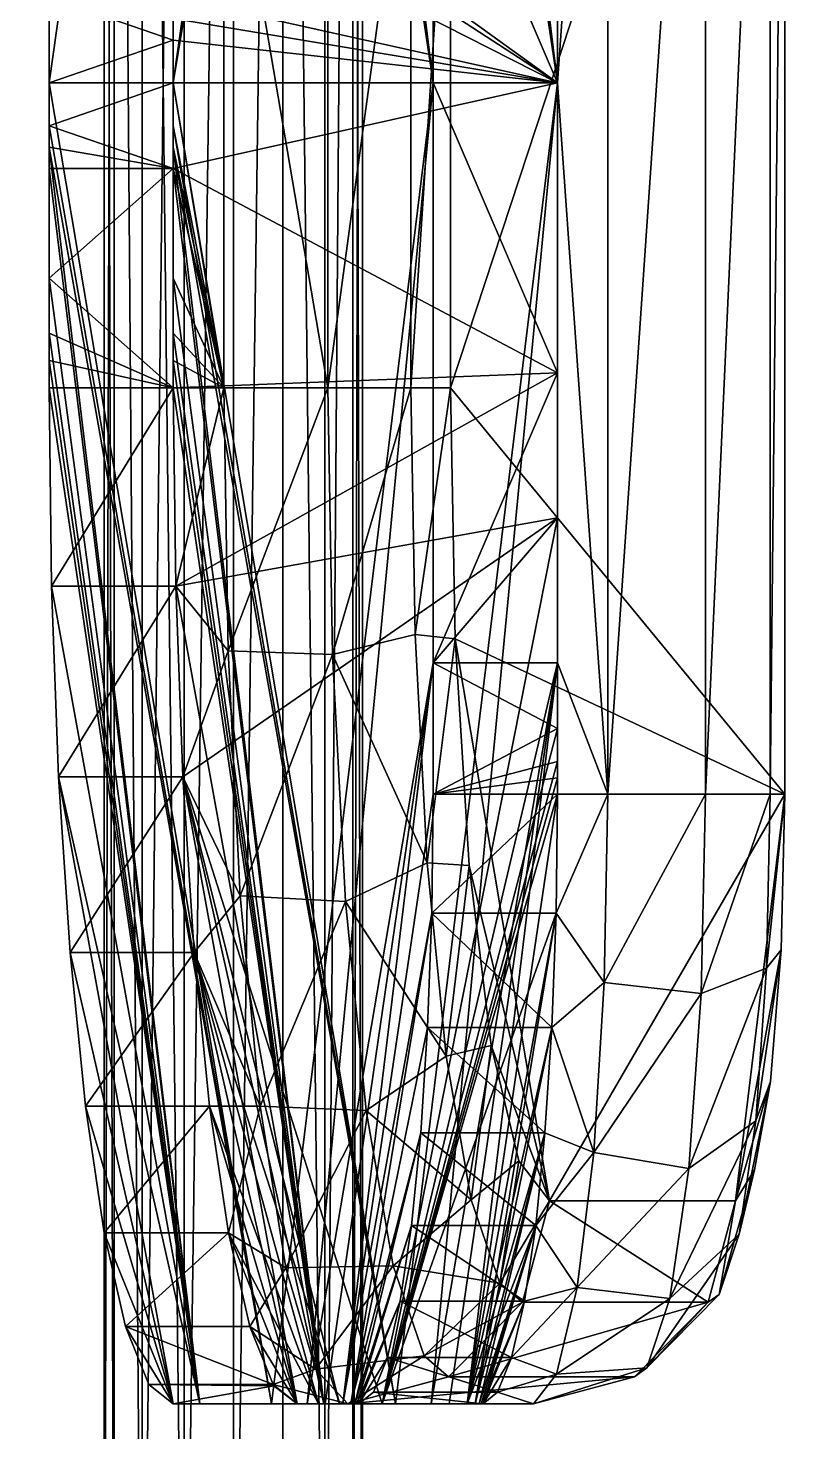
# Model space of a CAD drawing. Extents: x 0 to 221, y -270 to 270.
# Drawn here: x 146.1 to 220.5, y -132.8 to 5.4 of the extents above; entities that cross this region are included whole.
import ezdxf

# ---------------------------------------------------------------- set-up
doc = ezdxf.new("R2010")
doc.units = 0
doc.layers.get('0').update_dxf_attribs({"linetype": 'CONTINUOUS'})

msp = doc.modelspace()

# ---------------------------------------------------------------- meshes
at = {"color": 7}
mesh = msp.add_polyface(dxfattribs=at)
corners = [(153.6, 179.69, 725), (154.57, 179.69, 729.86), (150.78, 194.12, 725), (152.93, 193.14, 731.35), (146.1, 204.96, 731.35), (161.44, 179.69, 736.73), (157.3, 194.73, 736), (157.32, 179.69, 733.98), (163.27, 196.9, 737.7), (166.3, 179.69, 737.7), (175.28, 179.69, 733.98), (169.23, 199.07, 736), (171.16, 179.69, 736.73), (173.6, 200.66, 731.35), (179, 179.69, 725), (177.82, 191.99, 725), (178.03, 179.69, 729.86), (174.2, 203.8, 725), (178.03, 179.69, 720.14), (173.6, 200.66, 718.65), (171.16, 179.69, 713.27), (169.23, 199.07, 714), (175.28, 179.69, 716.02), (163.27, 196.9, 712.3), (166.3, 179.69, 712.3), (157.32, 179.69, 716.02), (157.3, 194.73, 714), (161.44, 179.69, 713.27), (152.93, 193.14, 718.65), (149.67, 207.95, 714), (154.57, 179.69, 720.14), (154.57, -179.7, 729.86), (161.44, -179.7, 736.73), (179, -179.7, 725), (175.28, -179.7, 733.98), (166.3, -179.7, 737.7), (157.32, -179.7, 733.98), (178.03, -179.7, 720.14), (166.3, -179.7, 712.3), (157.32, -179.7, 716.02), (153.6, -179.7, 725), (161.44, -179.7, 713.27), (175.28, -179.7, 716.02)]
mesh.append_faces([[corners[k] for k in face] for face in [(11, 8, 12, 11), (9, 12, 8, 9), (24, 27, 23, 24), (10, 12, 34, 10), (27, 24, 41, 27)]], dxfattribs={"vtx0": -1, "vtx1": -1, "vtx3": -1, "color": 7})
mesh.append_faces([[corners[k] for k in face] for face in [(5, 9, 8, 5), (20, 24, 23, 20), (12, 9, 35, 12), (20, 38, 24, 20), (20, 22, 42, 20)]], dxfattribs={"vtx0": -1, "vtx2": -1, "vtx3": -1, "color": 7})
mesh.append_faces([[corners[k] for k in face] for face in [(6, 4, 3, 6), (0, 31, 1, 0), (14, 37, 18, 14)]], dxfattribs={"vtx0": -1, "vtx3": -1, "color": 7})
mesh.append_faces([[corners[k] for k in face] for face in [(21, 20, 23, 21), (5, 32, 9, 5)]], dxfattribs={"vtx1": -1, "vtx2": -1, "vtx3": -1, "color": 7})
mesh.append_faces([[corners[k] for k in face] for face in [(6, 5, 8, 6), (26, 28, 29, 26), (26, 23, 27, 26), (7, 1, 36, 7), (25, 39, 30, 25), (0, 30, 40, 0), (22, 18, 42, 22)]], dxfattribs={"vtx1": -1, "vtx3": -1, "color": 7})
mesh.append_faces([[corners[k] for k in face] for face in [(10, 11, 12, 10), (20, 21, 22, 20), (33, 14, 16, 33), (16, 10, 34, 16), (5, 7, 36, 5), (25, 27, 41, 25)]], dxfattribs={"vtx2": -1, "vtx3": -1, "color": 7})
mesh.append_faces([[corners[k] for k in face] for face in [(0, 1, 2, 0), (2, 1, 3, 2), (2, 3, 4, 2), (5, 6, 7, 5), (6, 3, 7, 6), (11, 10, 13, 11), (14, 15, 16, 14), (16, 15, 13, 16), (16, 13, 10, 16), (15, 17, 13, 15), (1, 7, 3, 1), (14, 18, 15, 14), (15, 18, 19, 15), (21, 19, 22, 21), (25, 26, 27, 25), (26, 25, 28, 26), (0, 2, 30, 0), (25, 30, 28, 25), (18, 22, 19, 18), (30, 2, 28, 30)]], dxfattribs={"vtx3": -1, "color": 7})
mesh = msp.add_polyface(dxfattribs=at)
corners = [(153.6, -179.7, 725), (154.57, -179.7, 729.86), (153.6, 179.69, 725), (161.44, -179.7, 736.73), (161.44, 179.69, 736.73), (157.32, -179.7, 733.98), (171.16, -179.7, 736.73), (171.16, 179.69, 736.73), (166.3, -179.7, 737.7), (175.28, -179.7, 733.98), (178.03, -179.7, 729.86), (178.03, 179.69, 729.86), (179, -179.7, 725), (166.3, 179.69, 737.7), (154.57, 179.69, 729.86), (178.03, -179.7, 720.14), (179, 179.69, 725), (171.16, -179.7, 713.27), (171.16, 179.69, 713.27), (175.28, -179.7, 716.02), (166.3, -179.7, 712.3), (157.32, -179.7, 716.02), (157.32, 179.69, 716.02), (161.44, -179.7, 713.27), (154.57, -179.7, 720.14), (154.57, 179.69, 720.14), (166.3, 179.69, 712.3), (178.03, 179.69, 720.14), (150.78, -194.13, 725), (177.82, -192, 725), (176.37, -190.34, 731.35), (171.79, -189.54, 736), (165.54, -188.43, 737.7), (159.28, -187.33, 736), (154.7, -186.52, 731.35), (154.06, -201.68, 736), (159.56, -204.85, 737.7), (176.37, -190.34, 718.65), (154.7, -186.52, 718.65), (159.28, -187.33, 714), (165.54, -188.43, 712.3), (154.06, -201.68, 714), (150.04, -199.35, 718.65), (171.79, -189.54, 714), (159.56, -204.85, 712.3)]
mesh.append_faces([[corners[k] for k in face] for face in [(6, 9, 7, 6), (17, 20, 18, 17), (8, 3, 32, 8), (43, 40, 17, 43), (20, 17, 40, 20)]], dxfattribs={"vtx0": -1, "vtx1": -1, "vtx3": -1, "color": 7})
mesh.append_faces([[corners[k] for k in face] for face in [(23, 26, 20, 23), (19, 27, 15, 19), (6, 8, 32, 6), (23, 20, 40, 23), (43, 44, 40, 43)]], dxfattribs={"vtx0": -1, "vtx2": -1, "vtx3": -1, "color": 7})
mesh.append_faces([[corners[k] for k in face] for face in [(5, 14, 1, 5), (0, 25, 24, 0), (29, 10, 30, 29), (33, 36, 32, 33), (10, 9, 30, 10), (15, 29, 37, 15), (39, 42, 38, 39)]], dxfattribs={"vtx0": -1, "vtx3": -1, "color": 7})
mesh.append_faces([[corners[k] for k in face] for face in [(3, 4, 5, 3), (6, 7, 8, 6), (10, 11, 9, 10), (8, 13, 3, 8), (17, 18, 19, 17), (21, 22, 23, 21), (31, 6, 32, 31)]], dxfattribs={"vtx1": -1, "vtx2": -1, "vtx3": -1, "color": 7})
mesh.append_faces([[corners[k] for k in face] for face in [(0, 1, 2, 0), (10, 12, 11, 10), (12, 15, 16, 12), (12, 10, 29, 12), (33, 34, 35, 33), (33, 32, 3, 33), (12, 29, 15, 12), (39, 23, 40, 39), (39, 40, 41, 39)]], dxfattribs={"vtx1": -1, "vtx3": -1, "color": 7})
mesh.append_faces([[corners[k] for k in face] for face in [(21, 24, 25, 21), (6, 31, 9, 6), (5, 33, 3, 5), (15, 37, 19, 15), (23, 39, 21, 23), (19, 43, 17, 19)]], dxfattribs={"vtx2": -1, "vtx3": -1, "color": 7})
mesh.append_faces([[corners[k] for k in face] for face in [(0, 28, 1, 0), (31, 30, 9, 31), (33, 5, 34, 33), (5, 1, 34, 5), (1, 28, 34, 1), (0, 24, 28, 0), (28, 24, 38, 28), (39, 38, 21, 39), (43, 19, 37, 43), (24, 21, 38, 24)]], dxfattribs={"vtx3": -1, "color": 7})
mesh = msp.add_polyface(dxfattribs=at)
corners = [(160.39, 6.33, 977.5), (148.18, 8.43, 976), (160.39, 4.22, 977.5), (160.39, 8.43, 977.5), (160.39, 19.22, 977.5), (148.18, 30, 976), (160.39, 24.61, 977.5), (160.39, 30, 977.5), (160.39, 27.3, 977.5), (148.18, 0, 976), (160.39, 0, 977.5), (148.41, 49.51, 974.1), (160.62, 49.51, 975.6), (161.32, 68.27, 969.94), (198.17, 57.06, 669.81), (185.96, 63.53, 668.31), (198.17, 70, 669.81), (198.17, 0, 669.81), (185.96, 28.53, 668.31), (185.96, 0, 668.31), (185.96, 42.8, 668.31), (185.96, 57.06, 668.31), (166.51, 130, 826.68), (164.76, 130, 841.01), (170.03, 130, 798.02)]
mesh.append_faces([[corners[k] for k in face] for face in [(9, 22, 19, 9)]], dxfattribs={"vtx0": -1, "vtx1": -1, "vtx2": -1, "vtx3": -1, "color": 7})
mesh.append_faces([[corners[k] for k in face] for face in [(0, 1, 2, 0), (1, 4, 5, 1), (2, 9, 10, 2), (8, 5, 6, 8), (14, 15, 16, 14), (17, 18, 14, 17), (18, 17, 19, 18), (1, 22, 9, 1), (5, 23, 1, 5), (14, 8, 17, 14)]], dxfattribs={"vtx0": -1, "vtx1": -1, "vtx3": -1, "color": 7})
mesh.append_faces([[corners[k] for k in face] for face in [(14, 13, 12, 14), (14, 12, 7, 14), (14, 7, 8, 14)]], dxfattribs={"vtx0": -1, "vtx2": -1, "vtx3": -1, "color": 7})
mesh.append_faces([[corners[k] for k in face] for face in [(13, 11, 12, 13)]], dxfattribs={"vtx0": -1, "vtx3": -1, "color": 7})
mesh.append_faces([[corners[k] for k in face] for face in [(0, 3, 1, 0), (3, 4, 1, 3), (4, 6, 5, 4), (1, 9, 2, 1), (18, 20, 14, 18), (20, 21, 14, 20), (21, 15, 14, 21), (20, 18, 24, 20), (18, 19, 24, 18), (8, 6, 17, 8), (6, 4, 17, 6), (4, 3, 17, 4), (3, 0, 17, 3), (0, 2, 17, 0), (2, 10, 17, 2)]], dxfattribs={"vtx1": -1, "vtx2": -1, "vtx3": -1, "color": 7})
mesh.append_faces([[corners[k] for k in face] for face in [(7, 5, 8, 7), (5, 7, 11, 5)]], dxfattribs={"vtx1": -1, "vtx3": -1, "color": 7})
mesh.append_faces([[corners[k] for k in face] for face in [(7, 12, 11, 7)]], dxfattribs={"vtx2": -1, "vtx3": -1, "color": 7})
mesh = msp.add_polyface(dxfattribs=at)
corners = [(162.44, 85.56, 960.77), (149.11, 68.27, 968.44), (161.32, 68.27, 969.94), (150.23, 85.56, 959.27), (151.75, 100.71, 946.93), (163.96, 100.71, 948.43), (148.41, 49.51, 974.1), (184.73, 103.33, 678.35), (196.94, 103.33, 679.85), (185.4, 92.96, 672.85), (198.03, 81.71, 670.95), (185.82, 81.71, 669.45), (197.61, 92.96, 674.35), (198.17, 70, 669.81), (185.96, 70, 668.31), (185.96, 63.53, 668.31), (185.96, 66.77, 668.31), (185.96, 68.38, 668.31), (166.51, 130, 826.68), (148.18, 8.43, 976), (164.76, 130, 841.01), (163, 130, 855.34), (148.18, 30, 976), (161.68, 130, 866.04), (161.02, 130, 871.4), (177.07, 130, 740.71), (185.96, 57.06, 668.31), (185.96, 42.8, 668.31), (170.03, 130, 798.02), (185.96, 0, 668.31), (182.24, 130, 799.52), (198.17, 57.06, 669.81), (187.52, 130, 756.54), (185.76, 130, 770.86), (175.2, 130, 856.84)]
mesh.append_faces([[corners[k] for k in face] for face in [(31, 30, 2, 31)]], dxfattribs={"vtx0": -1, "vtx1": -1, "vtx2": -1, "vtx3": -1, "color": 7})
mesh.append_faces([[corners[k] for k in face] for face in [(18, 19, 20, 18), (6, 21, 22, 6), (4, 24, 3, 4), (28, 29, 18, 28), (13, 30, 31, 13), (12, 32, 10, 12), (10, 33, 13, 10)]], dxfattribs={"vtx0": -1, "vtx1": -1, "vtx3": -1, "color": 7})
mesh.append_faces([[corners[k] for k in face] for face in [(23, 1, 3, 23)]], dxfattribs={"vtx0": -1, "vtx2": -1, "vtx3": -1, "color": 7})
mesh.append_faces([[corners[k] for k in face] for face in [(0, 1, 2, 0), (1, 0, 3, 1), (5, 3, 0, 5)]], dxfattribs={"vtx0": -1, "vtx3": -1, "color": 7})
mesh.append_faces([[corners[k] for k in face] for face in [(15, 16, 13, 15), (16, 17, 13, 16), (6, 1, 23, 6), (9, 11, 25, 9), (11, 14, 25, 11), (14, 17, 25, 14), (17, 16, 25, 17), (16, 15, 25, 16), (15, 26, 25, 15), (26, 27, 25, 26), (12, 8, 32, 12), (5, 0, 34, 5), (0, 2, 34, 0)]], dxfattribs={"vtx1": -1, "vtx2": -1, "vtx3": -1, "color": 7})
mesh.append_faces([[corners[k] for k in face] for face in [(4, 3, 5, 4), (1, 6, 2, 1), (7, 8, 9, 7), (10, 11, 12, 10), (13, 14, 10, 13), (12, 9, 8, 12)]], dxfattribs={"vtx1": -1, "vtx3": -1, "color": 7})
mesh.append_faces([[corners[k] for k in face] for face in [(14, 11, 10, 14), (11, 9, 12, 11), (17, 14, 13, 17)]], dxfattribs={"vtx2": -1, "vtx3": -1, "color": 7})
at = {"color": 45}
mesh = msp.add_polyface(dxfattribs=at)
corners = [(175.6, 30, 976.67), (175.6, -30, 976.67), (183.76, 30, 970.29), (165.35, 30, 978.11), (203.13, 70, 670.42), (212.73, 70, 674.3), (203.13, -70, 670.42), (220.55, 70, 692.71), (219.1, -70, 682.46), (219.1, 70, 682.46), (212.73, -70, 674.3), (165.77, 55.88, 974.73), (176.04, 56.26, 973.09), (166.98, 80, 964.81), (187.64, 30, 960.7), (184.17, 54.28, 966.98), (188.12, 54.72, 956.81), (185.36, 76.76, 957.29), (177.33, 80.57, 962.61), (189.5, 77.02, 945.53), (198.17, 70, 669.81), (198.03, 81.71, 670.95), (198.17, 0, 669.81), (198.17, 28.53, 669.81), (198.17, 42.8, 669.81), (198.17, 57.06, 669.81), (198.17, 63.53, 669.81), (198.17, 66.77, 669.81), (198.17, 68.38, 669.81), (187.64, -30, 960.7), (220.55, -70, 692.71), (160.39, 0, 977.5), (165.35, -30, 978.11), (160.39, 30, 977.5), (160.39, 8.43, 977.5), (160.62, 49.51, 975.6), (161.32, 68.27, 969.94), (178.72, 130, 828.18), (175.2, 130, 856.84), (176.96, 130, 842.51), (189.28, 130, 742.21), (182.24, 130, 799.52)]
mesh.append_faces([[corners[k] for k in face] for face in [(31, 37, 22, 31)]], dxfattribs={"vtx0": -1, "vtx1": -1, "vtx2": -1, "vtx3": -1, "color": 45})
mesh.append_faces([[corners[k] for k in face] for face in [(15, 16, 17, 15), (19, 17, 16, 19), (7, 29, 30, 7), (29, 7, 14, 29), (3, 31, 32, 3), (34, 37, 31, 34), (35, 38, 33, 35), (33, 39, 34, 33)]], dxfattribs={"vtx0": -1, "vtx1": -1, "vtx3": -1, "color": 45})
mesh.append_faces([[corners[k] for k in face] for face in [(7, 8, 9, 7), (14, 15, 2, 14)]], dxfattribs={"vtx0": -1, "vtx2": -1, "vtx3": -1, "color": 45})
mesh.append_faces([[corners[k] for k in face] for face in [(9, 10, 5, 9), (11, 0, 12, 11), (15, 18, 12, 15)]], dxfattribs={"vtx0": -1, "vtx3": -1, "color": 45})
mesh.append_faces([[corners[k] for k in face] for face in [(11, 12, 13, 11), (14, 16, 15, 14), (22, 23, 4, 22), (23, 24, 4, 23), (24, 25, 4, 24), (25, 26, 4, 25), (26, 27, 4, 26), (27, 28, 4, 27), (16, 14, 7, 16), (34, 31, 3, 34), (25, 24, 40, 25), (24, 23, 41, 24), (23, 22, 41, 23)]], dxfattribs={"vtx1": -1, "vtx2": -1, "vtx3": -1, "color": 45})
mesh.append_faces([[corners[k] for k in face] for face in [(0, 1, 2, 0), (0, 3, 1, 0), (4, 5, 6, 4), (3, 0, 11, 3), (15, 12, 2, 15), (0, 2, 12, 0), (33, 34, 3, 33)]], dxfattribs={"vtx1": -1, "vtx3": -1, "color": 45})
mesh.append_faces([[corners[k] for k in face] for face in [(15, 17, 18, 15), (28, 20, 4, 28), (13, 36, 11, 13)]], dxfattribs={"vtx2": -1, "vtx3": -1, "color": 45})
mesh.append_faces([[corners[k] for k in face] for face in [(20, 21, 4, 20), (33, 3, 35, 33), (36, 35, 11, 36), (11, 35, 3, 11)]], dxfattribs={"vtx3": -1, "color": 45})
mesh = msp.add_polyface(dxfattribs=at)
corners = [(179.37, 101.13, 946), (168.92, 100.71, 949.04), (177.33, 80.57, 962.61), (185.36, 76.76, 957.29), (187.24, 95.78, 941.94), (191.66, 94.72, 927.96), (189.5, 77.02, 945.53), (189.68, 109.91, 922.06), (166.98, 80, 964.81), (176.04, 56.26, 973.09), (220.17, 85.31, 695.73), (217.68, 102.14, 694.07), (219.12, 98.28, 704.34), (218.74, 87.1, 685.45), (212.31, 89.6, 677.73), (211.1, 106.84, 687.61), (220.55, 70, 692.71), (212.73, 70, 674.3), (219.1, 70, 682.46), (203.13, 70, 670.42), (202.77, 88.54, 673.33), (201.74, 105.27, 681.79), (197.61, 92.96, 674.35), (198.03, 81.71, 670.95), (196.94, 103.33, 679.85), (215.67, 110, 732.41), (197.39, 110, 881.29), (188.12, 54.72, 956.81), (161.32, 68.27, 969.94), (162.44, 85.56, 960.77), (163.96, 100.71, 948.43), (178.72, 130, 828.18), (160.39, 8.43, 977.5), (176.96, 130, 842.51), (160.62, 49.51, 975.6), (173.89, 130, 867.54), (189.28, 130, 742.21), (198.17, 70, 669.81), (198.17, 68.38, 669.81), (198.17, 66.77, 669.81), (198.17, 63.53, 669.81), (198.17, 57.06, 669.81), (182.24, 130, 799.52), (198.17, 0, 669.81)]
mesh.append_faces([[corners[k] for k in face] for face in [(26, 27, 16, 26)]], dxfattribs={"vtx0": -1, "vtx1": -1, "vtx2": -1, "vtx3": -1, "color": 45})
mesh.append_faces([[corners[k] for k in face] for face in [(5, 4, 6, 5), (4, 5, 7, 4), (10, 11, 12, 10), (11, 10, 13, 11), (10, 25, 16, 10), (31, 32, 33, 31), (42, 43, 31, 42)]], dxfattribs={"vtx0": -1, "vtx1": -1, "vtx3": -1, "color": 45})
mesh.append_faces([[corners[k] for k in face] for face in [(6, 4, 3, 6)]], dxfattribs={"vtx0": -1, "vtx2": -1, "vtx3": -1, "color": 45})
mesh.append_faces([[corners[k] for k in face] for face in [(0, 3, 4, 0), (8, 9, 2, 8), (11, 14, 15, 11), (17, 20, 14, 17), (18, 14, 13, 18)]], dxfattribs={"vtx0": -1, "vtx3": -1, "color": 45})
mesh.append_faces([[corners[k] for k in face] for face in [(10, 16, 13, 10), (18, 13, 16, 18), (10, 12, 25, 10), (25, 26, 16, 25), (5, 6, 26, 5), (6, 27, 26, 6), (34, 28, 35, 34), (22, 23, 36, 22), (23, 37, 36, 23), (37, 38, 36, 37), (38, 39, 36, 38), (39, 40, 36, 39), (40, 41, 36, 40)]], dxfattribs={"vtx1": -1, "vtx2": -1, "vtx3": -1, "color": 45})
mesh.append_faces([[corners[k] for k in face] for face in [(0, 1, 2, 0), (8, 2, 1, 8), (17, 14, 18, 17), (19, 20, 17, 19), (20, 22, 21, 20)]], dxfattribs={"vtx1": -1, "vtx3": -1, "color": 45})
mesh.append_faces([[corners[k] for k in face] for face in [(0, 2, 3, 0), (11, 13, 14, 11), (22, 24, 21, 22)]], dxfattribs={"vtx2": -1, "vtx3": -1, "color": 45})
mesh.append_faces([[corners[k] for k in face] for face in [(21, 15, 14, 21), (21, 14, 20, 21), (22, 20, 23, 22), (19, 23, 20, 19), (28, 8, 29, 28), (30, 29, 1, 30), (1, 29, 8, 1)]], dxfattribs={"vtx3": -1, "color": 45})
mesh = msp.add_polyface(dxfattribs=at)
corners = [(188.12, -54.72, 956.81), (187.64, -30, 960.7), (184.17, -54.28, 966.98), (185.36, -76.76, 957.29), (189.5, -77.02, 945.53), (175.6, -30, 976.67), (176.04, -56.26, 973.09), (183.76, -30, 970.29), (165.35, -30, 978.11), (165.77, -55.88, 974.73), (166.98, -80, 964.81), (187.64, 30, 960.7), (165.35, 30, 978.11), (183.76, 30, 970.29), (203.13, -70, 670.42), (212.73, 70, 674.3), (212.73, -70, 674.3), (220.55, 70, 692.71), (220.55, -70, 692.71), (219.1, -70, 682.46), (219.1, 70, 682.46), (198.17, 0, 669.81), (203.13, 70, 670.42), (198.17, -70, 669.81), (198.17, -57.06, 669.81), (160.62, -49.51, 975.6), (160.39, -30, 977.5), (161.32, -68.27, 969.94), (160.39, 0, 977.5), (160.39, -4.22, 977.5), (160.39, -6.33, 977.5), (160.39, -8.43, 977.5), (160.39, -19.22, 977.5), (160.39, -24.61, 977.5), (160.39, -27.3, 977.5), (175.2, -130, 856.84), (182.24, -130, 799.52), (185.76, -130, 770.86)]
mesh.append_faces([[corners[k] for k in face] for face in [(28, 21, 36, 28)]], dxfattribs={"vtx0": -1, "vtx1": -1, "vtx2": -1, "vtx3": -1, "color": 45})
mesh.append_faces([[corners[k] for k in face] for face in [(0, 3, 4, 0), (7, 11, 13, 7), (14, 21, 22, 14), (29, 36, 30, 29), (24, 37, 21, 24)]], dxfattribs={"vtx0": -1, "vtx1": -1, "vtx3": -1, "color": 45})
mesh.append_faces([[corners[k] for k in face] for face in [(0, 2, 3, 0), (1, 7, 2, 1), (10, 6, 9, 10), (35, 31, 30, 35)]], dxfattribs={"vtx0": -1, "vtx2": -1, "vtx3": -1, "color": 45})
mesh.append_faces([[corners[k] for k in face] for face in [(5, 9, 6, 5), (7, 6, 2, 7), (14, 15, 16, 14)]], dxfattribs={"vtx0": -1, "vtx3": -1, "color": 45})
mesh.append_faces([[corners[k] for k in face] for face in [(0, 1, 2, 0), (1, 11, 7, 1), (17, 18, 19, 17), (24, 21, 14, 24), (1, 0, 18, 1), (28, 29, 8, 28), (29, 30, 8, 29), (30, 31, 8, 30), (31, 32, 8, 31), (32, 33, 8, 32), (33, 34, 8, 33), (25, 26, 35, 25), (26, 34, 35, 26), (34, 33, 35, 34), (33, 32, 35, 33), (32, 31, 35, 32), (29, 28, 36, 29)]], dxfattribs={"vtx1": -1, "vtx2": -1, "vtx3": -1, "color": 45})
mesh.append_faces([[corners[k] for k in face] for face in [(5, 6, 7, 5), (8, 9, 5, 8), (19, 16, 20, 19), (23, 24, 14, 23)]], dxfattribs={"vtx1": -1, "vtx3": -1, "color": 45})
mesh.append_faces([[corners[k] for k in face] for face in [(3, 2, 6, 3), (12, 8, 5, 12), (5, 7, 13, 5), (9, 27, 10, 9), (34, 26, 8, 34)]], dxfattribs={"vtx2": -1, "vtx3": -1, "color": 45})
mesh.append_faces([[corners[k] for k in face] for face in [(8, 25, 9, 8), (8, 26, 25, 8), (25, 27, 9, 25)]], dxfattribs={"vtx3": -1, "color": 45})
at = {"color": 7}
mesh = msp.add_polyface(dxfattribs=at)
corners = [(160.62, -49.51, 975.6), (149.11, -68.27, 968.44), (161.32, -68.27, 969.94), (148.41, -49.51, 974.1), (148.18, -30, 976), (160.39, -30, 977.5), (160.39, -8.43, 977.5), (148.18, -19.22, 976), (160.39, 0, 977.5), (148.18, -4.22, 976), (148.18, 0, 976), (148.18, -6.33, 976), (148.18, -8.43, 976), (148.18, -24.61, 976), (148.18, -27.3, 976), (198.17, -42.8, 669.81), (185.96, -57.06, 668.31), (198.17, -28.53, 669.81), (198.17, -57.06, 669.81), (198.17, -63.53, 669.81), (185.96, -70, 668.31), (185.96, 0, 668.31), (198.17, 0, 669.81), (163, -130, 855.34), (170.03, -130, 798.02), (173.55, -130, 769.37)]
mesh.append_faces([[corners[k] for k in face] for face in [(10, 21, 24, 10)]], dxfattribs={"vtx0": -1, "vtx1": -1, "vtx2": -1, "vtx3": -1, "color": 7})
mesh.append_faces([[corners[k] for k in face] for face in [(6, 7, 5, 6), (8, 9, 6, 8), (9, 8, 10, 9), (15, 16, 17, 15), (16, 19, 20, 16), (17, 21, 22, 17), (9, 24, 11, 9), (16, 25, 21, 16), (17, 0, 15, 17), (22, 6, 17, 22)]], dxfattribs={"vtx0": -1, "vtx1": -1, "vtx3": -1, "color": 7})
mesh.append_faces([[corners[k] for k in face] for face in [(0, 1, 2, 0), (1, 0, 3, 1), (5, 3, 0, 5)]], dxfattribs={"vtx0": -1, "vtx3": -1, "color": 7})
mesh.append_faces([[corners[k] for k in face] for face in [(9, 11, 6, 9), (11, 12, 6, 11), (12, 7, 6, 12), (7, 13, 5, 7), (13, 14, 5, 13), (15, 18, 16, 15), (18, 19, 16, 18), (16, 21, 17, 16), (3, 4, 23, 3), (4, 14, 23, 4), (14, 13, 23, 14), (13, 7, 23, 13), (7, 12, 23, 7), (9, 10, 24, 9), (8, 6, 22, 8), (6, 5, 17, 6), (5, 0, 17, 5), (0, 2, 15, 0)]], dxfattribs={"vtx1": -1, "vtx2": -1, "vtx3": -1, "color": 7})
mesh.append_faces([[corners[k] for k in face] for face in [(4, 3, 5, 4)]], dxfattribs={"vtx1": -1, "vtx3": -1, "color": 7})
mesh.append_faces([[corners[k] for k in face] for face in [(14, 4, 5, 14)]], dxfattribs={"vtx2": -1, "vtx3": -1, "color": 7})
mesh = msp.add_polyface(dxfattribs=at)
corners = [(162.44, -85.56, 960.77), (151.75, -100.71, 946.93), (163.96, -100.71, 948.43), (150.23, -85.56, 959.27), (149.11, -68.27, 968.44), (161.32, -68.27, 969.94), (153.6, -113.15, 931.89), (198.17, -63.53, 669.81), (198.17, -66.77, 669.81), (185.96, -70, 668.31), (198.17, -70, 669.81), (198.17, -68.38, 669.81), (185.82, -81.71, 669.45), (198.03, -81.71, 670.95), (196.94, -103.33, 679.85), (185.4, -92.96, 672.85), (197.61, -92.96, 674.35), (184.73, -103.33, 678.35), (160.37, -130, 876.75), (148.41, -49.51, 974.1), (163, -130, 855.34), (170.03, -130, 798.02), (185.96, 0, 668.31), (173.55, -130, 769.37), (177.07, -130, 740.71), (185.96, -57.06, 668.31), (177.86, -130, 734.29), (148.18, -6.33, 976), (148.18, -8.43, 976), (176.75, -130, 844.24), (189.28, -130, 742.21), (180.93, -130, 810.23), (198.17, -57.06, 669.81), (198.17, -42.8, 669.81), (174.66, -130, 861.24)]
mesh.append_faces([[corners[k] for k in face] for face in [(5, 31, 33, 5)]], dxfattribs={"vtx0": -1, "vtx1": -1, "vtx2": -1, "vtx3": -1, "color": 7})
mesh.append_faces([[corners[k] for k in face] for face in [(11, 9, 8, 11), (21, 22, 23, 21), (9, 24, 25, 9), (0, 29, 5, 0)]], dxfattribs={"vtx0": -1, "vtx1": -1, "vtx3": -1, "color": 7})
mesh.append_faces([[corners[k] for k in face] for face in [(20, 28, 27, 20)]], dxfattribs={"vtx0": -1, "vtx2": -1, "vtx3": -1, "color": 7})
mesh.append_faces([[corners[k] for k in face] for face in [(0, 1, 2, 0), (1, 0, 3, 1), (5, 3, 0, 5), (14, 15, 16, 14), (15, 14, 17, 15), (16, 12, 13, 16)]], dxfattribs={"vtx0": -1, "vtx3": -1, "color": 7})
mesh.append_faces([[corners[k] for k in face] for face in [(7, 8, 9, 7), (1, 3, 18, 1), (3, 4, 18, 3), (4, 19, 20, 4), (9, 12, 24, 9), (12, 15, 26, 12), (21, 20, 27, 21), (16, 13, 30, 16), (13, 10, 31, 13), (10, 11, 31, 10), (11, 8, 31, 11), (8, 7, 31, 8), (7, 32, 31, 7), (32, 33, 31, 32), (0, 2, 34, 0)]], dxfattribs={"vtx1": -1, "vtx2": -1, "vtx3": -1, "color": 7})
mesh.append_faces([[corners[k] for k in face] for face in [(4, 3, 5, 4), (1, 6, 2, 1), (10, 9, 11, 10), (9, 10, 12, 9), (15, 12, 16, 15)]], dxfattribs={"vtx1": -1, "vtx3": -1, "color": 7})
mesh.append_faces([[corners[k] for k in face] for face in [(10, 13, 12, 10)]], dxfattribs={"vtx2": -1, "vtx3": -1, "color": 7})
at = {"color": 45}
mesh = msp.add_polyface(dxfattribs=at)
corners = [(168.92, -100.71, 949.04), (177.33, -80.57, 962.61), (166.98, -80, 964.81), (179.37, -101.13, 946), (187.24, -95.78, 941.94), (185.36, -76.76, 957.29), (176.04, -56.26, 973.09), (189.5, -77.02, 945.53), (191.66, -94.72, 927.96), (189.68, -109.91, 922.06), (203.13, -70, 670.42), (212.73, -70, 674.3), (202.77, -88.54, 673.33), (212.31, -89.6, 677.73), (201.74, -105.27, 681.79), (220.55, -70, 692.71), (218.74, -87.1, 685.45), (219.1, -70, 682.46), (220.17, -85.31, 695.73), (217.68, -102.14, 694.07), (211.1, -106.84, 687.61), (219.12, -98.28, 704.34), (198.17, -70, 669.81), (198.03, -81.71, 670.95), (197.61, -92.96, 674.35), (196.94, -103.33, 679.85), (215.67, -110, 732.41), (197.39, -110, 881.29), (188.12, -54.72, 956.81), (162.44, -85.56, 960.77), (161.32, -68.27, 969.94), (163.96, -100.71, 948.43), (172.58, -130, 878.25), (160.62, -49.51, 975.6), (175.2, -130, 856.84), (182.24, -130, 799.52), (198.17, 0, 669.81), (185.76, -130, 770.86), (189.28, -130, 742.21), (198.17, -57.06, 669.81), (190.07, -130, 735.78), (160.39, -6.33, 977.5)]
mesh.append_faces([[corners[k] for k in face] for face in [(15, 28, 27, 15)]], dxfattribs={"vtx0": -1, "vtx1": -1, "vtx2": -1, "vtx3": -1, "color": 45})
mesh.append_faces([[corners[k] for k in face] for face in [(7, 4, 8, 7), (4, 7, 5, 4), (16, 18, 19, 16), (21, 19, 18, 21), (26, 15, 27, 26), (35, 36, 37, 35), (22, 38, 39, 22)]], dxfattribs={"vtx0": -1, "vtx1": -1, "vtx3": -1, "color": 45})
mesh.append_faces([[corners[k] for k in face] for face in [(8, 4, 9, 8), (15, 16, 17, 15), (27, 7, 8, 27)]], dxfattribs={"vtx0": -1, "vtx2": -1, "vtx3": -1, "color": 45})
mesh.append_faces([[corners[k] for k in face] for face in [(0, 1, 2, 0), (1, 0, 3, 1), (1, 4, 5, 1), (12, 11, 13, 12), (16, 20, 13, 16), (14, 24, 12, 14)]], dxfattribs={"vtx0": -1, "vtx3": -1, "color": 45})
mesh.append_faces([[corners[k] for k in face] for face in [(15, 18, 16, 15), (21, 18, 26, 21), (18, 15, 26, 18), (28, 7, 27, 28), (29, 30, 32, 29), (30, 33, 34, 30), (22, 23, 38, 22), (23, 24, 40, 23), (35, 34, 41, 35)]], dxfattribs={"vtx1": -1, "vtx2": -1, "vtx3": -1, "color": 45})
mesh.append_faces([[corners[k] for k in face] for face in [(1, 5, 6, 1), (1, 6, 2, 1), (10, 11, 12, 10), (16, 13, 17, 16), (11, 17, 13, 11), (25, 24, 14, 25)]], dxfattribs={"vtx1": -1, "vtx3": -1, "color": 45})
mesh.append_faces([[corners[k] for k in face] for face in [(1, 3, 4, 1), (16, 19, 20, 16)]], dxfattribs={"vtx2": -1, "vtx3": -1, "color": 45})
mesh.append_faces([[corners[k] for k in face] for face in [(12, 13, 14, 12), (22, 10, 23, 22), (24, 23, 12, 24), (12, 23, 10, 12), (2, 29, 0, 2), (29, 2, 30, 29), (29, 31, 0, 29)]], dxfattribs={"vtx3": -1, "color": 45})
at = {"color": 7}
mesh = msp.add_polyface(dxfattribs=at)
corners = [(172.58, -130, 878.25), (170.29, -128.23, 896.87), (160.37, -130, 876.75), (157.99, -128.08, 896.11), (170.24, -128.16, 897.24), (170.22, -128.12, 897.43), (170.21, -128.1, 897.52), (167.91, -122.38, 916.23), (155.7, -122.38, 914.73), (170.2, -128.08, 897.61), (165.81, -113.15, 933.39), (153.6, -113.15, 931.89), (163.96, -100.71, 948.43), (173.55, -130, 769.37), (180.93, -130, 810.23), (170.03, -130, 798.02), (174.66, -130, 861.24), (163, -130, 855.34), (176.75, -130, 844.24), (175.31, -130, 755.04), (189.28, -130, 742.21), (151.75, -100.71, 946.93), (149.11, -68.27, 968.44), (185.96, -57.06, 668.31), (162.44, -85.56, 960.77), (161.32, -68.27, 969.94)]
mesh.append_faces([[corners[k] for k in face] for face in [(13, 14, 15, 13), (16, 17, 18, 16), (18, 15, 14, 18), (2, 22, 17, 2), (16, 10, 0, 16), (18, 24, 16, 18)]], dxfattribs={"vtx0": -1, "vtx1": -1, "vtx3": -1, "color": 7})
mesh.append_faces([[corners[k] for k in face] for face in [(2, 1, 3, 2), (8, 10, 11, 8), (12, 11, 10, 12)]], dxfattribs={"vtx0": -1, "vtx3": -1, "color": 7})
mesh.append_faces([[corners[k] for k in face] for face in [(4, 5, 3, 4), (5, 6, 3, 5), (2, 17, 16, 2), (17, 15, 18, 17), (13, 19, 20, 13), (8, 11, 2, 8), (11, 21, 2, 11), (19, 13, 23, 19), (12, 10, 16, 12), (10, 7, 0, 10), (7, 9, 0, 7), (9, 6, 0, 9), (6, 5, 0, 6), (5, 4, 0, 5), (18, 14, 25, 18)]], dxfattribs={"vtx1": -1, "vtx2": -1, "vtx3": -1, "color": 7})
mesh.append_faces([[corners[k] for k in face] for face in [(0, 1, 2, 0), (1, 4, 3, 1), (7, 8, 9, 7), (7, 10, 8, 7), (9, 3, 6, 9), (0, 2, 16, 0), (3, 8, 2, 3)]], dxfattribs={"vtx1": -1, "vtx3": -1, "color": 7})
mesh.append_faces([[corners[k] for k in face] for face in [(8, 3, 9, 8), (4, 1, 0, 4)]], dxfattribs={"vtx2": -1, "vtx3": -1, "color": 7})
at = {"color": 45}
mesh = msp.add_polyface(dxfattribs=at)
corners = [(177.54, -130, 878.85), (205.74, -127.32, 731.19), (187.46, -127.32, 880.07), (195.82, -130, 729.97), (174.38, -126.59, 904.54), (182.01, -116.41, 924.51), (171.45, -116.6, 928.48), (185.05, -125.28, 899.73), (192.5, -118.12, 899.14), (189.68, -109.91, 922.06), (179.37, -101.13, 946), (191.66, -94.72, 927.96), (194.38, -106.08, 905.83), (168.92, -100.71, 949.04), (187.24, -95.78, 941.94), (194.73, -120, 880.97), (182.24, -130, 799.52), (172.58, -130, 878.25), (175.2, -130, 856.84), (185.76, -130, 770.86), (187.52, -130, 756.54), (189.28, -130, 742.21), (190.07, -130, 735.78), (190.46, -130, 732.57), (190.66, -130, 730.97), (170.2, -128.08, 897.61), (167.91, -122.38, 916.23), (165.81, -113.15, 933.39), (163.96, -100.71, 948.43), (162.44, -85.56, 960.77), (161.32, -68.27, 969.94), (198.03, -81.71, 670.95), (196.03, -112.43, 687.25), (190.86, -130, 729.36), (194.92, -119.89, 696.28), (198.17, -57.06, 669.81)]
mesh.append_faces([[corners[k] for k in face] for face in [(4, 0, 7, 4), (11, 9, 12, 11), (0, 16, 3, 0), (17, 30, 18, 17), (21, 31, 22, 21), (23, 32, 24, 23)]], dxfattribs={"vtx0": -1, "vtx1": -1, "vtx3": -1, "color": 45})
mesh.append_faces([[corners[k] for k in face] for face in [(15, 7, 2, 15)]], dxfattribs={"vtx0": -1, "vtx2": -1, "vtx3": -1, "color": 45})
mesh.append_faces([[corners[k] for k in face] for face in [(0, 1, 2, 0), (5, 8, 9, 5)]], dxfattribs={"vtx0": -1, "vtx3": -1, "color": 45})
mesh.append_faces([[corners[k] for k in face] for face in [(0, 3, 1, 0), (18, 16, 0, 18), (16, 19, 3, 16), (19, 20, 3, 19), (20, 21, 3, 20), (21, 22, 3, 21), (22, 23, 3, 22), (23, 24, 3, 23), (26, 27, 17, 26), (27, 28, 17, 27), (28, 29, 17, 28), (33, 24, 34, 33), (21, 20, 35, 21), (20, 19, 35, 20)]], dxfattribs={"vtx1": -1, "vtx2": -1, "vtx3": -1, "color": 45})
mesh.append_faces([[corners[k] for k in face] for face in [(5, 9, 10, 5), (17, 18, 0, 17), (25, 26, 17, 25)]], dxfattribs={"vtx1": -1, "vtx3": -1, "color": 45})
mesh.append_faces([[corners[k] for k in face] for face in [(4, 5, 6, 4), (5, 7, 8, 5), (0, 2, 7, 0), (9, 14, 10, 9), (15, 8, 7, 15), (6, 26, 4, 6), (4, 25, 0, 4)]], dxfattribs={"vtx2": -1, "vtx3": -1, "color": 45})
mesh.append_faces([[corners[k] for k in face] for face in [(5, 4, 7, 5), (5, 10, 6, 5), (6, 10, 13, 6), (17, 0, 25, 17), (26, 6, 27, 26), (28, 27, 13, 28), (13, 27, 6, 13), (26, 25, 4, 26)]], dxfattribs={"vtx3": -1, "color": 45})
at = {"color": 7}
mesh = msp.add_polyface(dxfattribs=at)
corners = [(194.92, -119.89, 696.28), (183.82, -112.43, 685.75), (196.03, -112.43, 687.25), (182.71, -119.89, 694.78), (192.28, -128.85, 717.74), (181.45, -125.43, 705.08), (193.65, -125.43, 706.57), (180.07, -128.85, 716.25), (178.65, -130, 727.86), (190.86, -130, 729.36), (184.73, -103.33, 678.35), (196.94, -103.33, 679.85), (189.28, -130, 742.21), (177.86, -130, 734.29), (180.93, -130, 810.23), (173.55, -130, 769.37), (175.31, -130, 755.04), (177.07, -130, 740.71), (178.25, -130, 731.08), (178.45, -130, 729.47), (185.82, -81.71, 669.45), (185.96, -57.06, 668.31), (185.4, -92.96, 672.85), (198.03, -81.71, 670.95), (197.61, -92.96, 674.35)]
mesh.append_faces([[corners[k] for k in face] for face in [(12, 13, 9, 12), (14, 15, 12, 14), (17, 20, 13, 17), (1, 18, 10, 1), (18, 1, 19, 18), (5, 8, 3, 5), (3, 19, 1, 3), (10, 13, 22, 10), (12, 23, 14, 12), (9, 2, 12, 9)]], dxfattribs={"vtx0": -1, "vtx1": -1, "vtx3": -1, "color": 7})
mesh.append_faces([[corners[k] for k in face] for face in [(0, 1, 2, 0), (1, 0, 3, 1), (4, 5, 6, 4), (5, 4, 7, 5), (9, 7, 4, 9), (6, 3, 0, 6), (2, 10, 11, 2)]], dxfattribs={"vtx0": -1, "vtx3": -1, "color": 7})
mesh.append_faces([[corners[k] for k in face] for face in [(16, 17, 12, 16), (17, 13, 12, 17), (13, 18, 9, 13), (18, 19, 9, 18), (8, 19, 3, 8), (18, 13, 10, 18), (17, 16, 21, 17), (6, 0, 9, 6), (0, 2, 9, 0), (2, 11, 12, 2), (11, 24, 12, 11)]], dxfattribs={"vtx1": -1, "vtx2": -1, "vtx3": -1, "color": 7})
mesh.append_faces([[corners[k] for k in face] for face in [(8, 7, 9, 8), (5, 3, 6, 5), (1, 10, 2, 1), (4, 6, 9, 4)]], dxfattribs={"vtx1": -1, "vtx3": -1, "color": 7})
mesh.append_faces([[corners[k] for k in face] for face in [(19, 8, 9, 19), (5, 7, 8, 5)]], dxfattribs={"vtx2": -1, "vtx3": -1, "color": 7})
at = {"color": 45}
mesh = msp.add_polyface(dxfattribs=at)
corners = [(215.67, -110, 732.41), (197.39, -110, 881.29), (213.01, -120, 732.08), (194.73, -120, 880.97), (205.74, -127.32, 731.19), (187.46, -127.32, 880.07), (192.5, -118.12, 899.14), (194.38, -106.08, 905.83), (189.68, -109.91, 922.06), (217.54, -106.96, 717.22), (216.06, -113.3, 707.27), (219.12, -98.28, 704.34), (214.07, -119.24, 723.47), (206.96, -126.45, 721.31), (209.24, -119.64, 702.74), (217.68, -102.14, 694.07), (195.82, -130, 729.97), (198.08, -127.06, 711.57), (201.74, -105.27, 681.79), (211.1, -106.84, 687.61), (200.12, -118.54, 694.97), (212.31, -89.6, 677.73), (196.03, -112.43, 687.25), (193.65, -125.43, 706.57), (192.28, -128.85, 717.74), (190.86, -130, 729.36), (194.92, -119.89, 696.28), (196.94, -103.33, 679.85), (190.66, -130, 730.97), (191.66, -94.72, 927.96), (190.46, -130, 732.57), (190.07, -130, 735.78), (197.61, -92.96, 674.35)]
mesh.append_faces([[corners[k] for k in face] for face in [(4, 2, 5, 4), (6, 7, 8, 6), (9, 10, 11, 9), (10, 9, 12, 10), (22, 30, 27, 22), (23, 25, 26, 23), (26, 28, 22, 26), (27, 31, 32, 27)]], dxfattribs={"vtx0": -1, "vtx1": -1, "vtx3": -1, "color": 45})
mesh.append_faces([[corners[k] for k in face] for face in [(1, 3, 2, 1), (5, 2, 3, 5), (1, 6, 3, 1)]], dxfattribs={"vtx0": -1, "vtx2": -1, "vtx3": -1, "color": 45})
mesh.append_faces([[corners[k] for k in face] for face in [(10, 13, 14, 10), (4, 16, 13, 4), (16, 17, 13, 16), (2, 13, 12, 2)]], dxfattribs={"vtx0": -1, "vtx3": -1, "color": 45})
mesh.append_faces([[corners[k] for k in face] for face in [(0, 1, 2, 0), (1, 7, 6, 1), (10, 15, 11, 10), (9, 0, 12, 9), (4, 13, 2, 4), (2, 12, 0, 2), (30, 31, 27, 30)]], dxfattribs={"vtx1": -1, "vtx2": -1, "vtx3": -1, "color": 45})
mesh.append_faces([[corners[k] for k in face] for face in [(10, 14, 15, 10), (17, 23, 20, 17), (9, 11, 0, 9), (7, 1, 29, 7)]], dxfattribs={"vtx1": -1, "vtx3": -1, "color": 45})
mesh.append_faces([[corners[k] for k in face] for face in [(10, 12, 13, 10), (18, 19, 20, 18), (14, 19, 15, 14), (20, 22, 18, 20), (16, 24, 17, 16), (23, 26, 20, 23), (28, 25, 16, 28), (23, 24, 25, 23)]], dxfattribs={"vtx2": -1, "vtx3": -1, "color": 45})
mesh.append_faces([[corners[k] for k in face] for face in [(13, 17, 14, 13), (19, 18, 21, 19), (20, 19, 14, 20), (20, 14, 17, 20), (23, 17, 24, 23), (25, 24, 16, 25), (26, 22, 20, 26), (22, 27, 18, 22)]], dxfattribs={"vtx3": -1, "color": 45})

doc.saveas('drawing.dxf')
